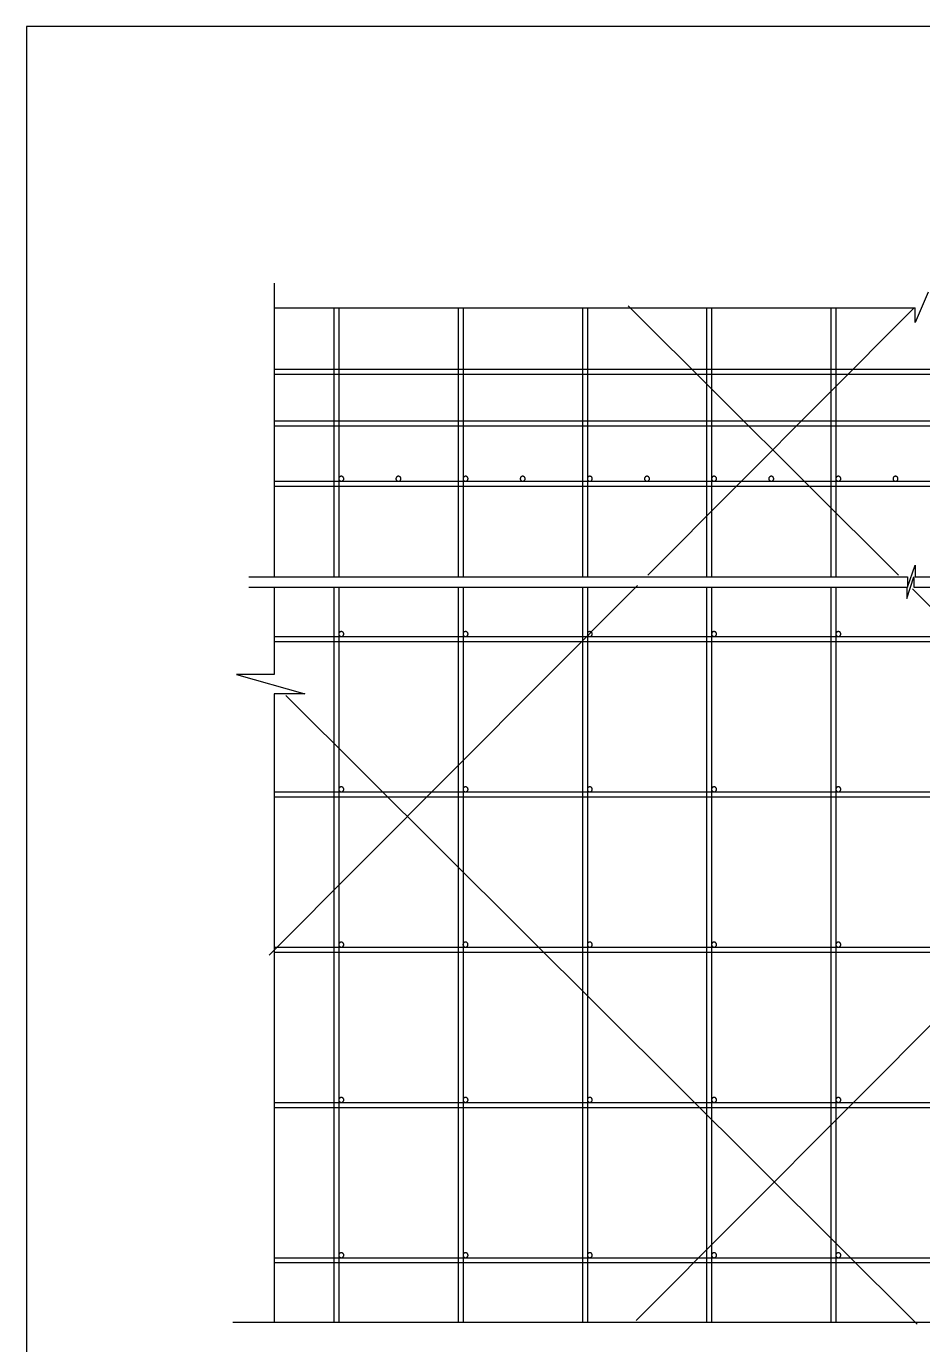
# Model space of a CAD drawing. Header units: metres. Extents: x 0 to 420, y 0 to 297.
# Drawn here: x 0 to 129.5, y 106.4 to 297 of the extents above; entities that cross this region are included whole.
import ezdxf

# ---------------------------------------------------------------- set-up
doc = ezdxf.new("R2010")
doc.units = ezdxf.units.M
doc.layers.add(' ', color=7, linetype='Continuous')

msp = doc.modelspace()

# ---------------------------------------------------------------- linework, layer by layer
at = {"layer": ' '}
for p, q in [((35.81, 259.82), (35.81, 217.39)), ((130.3, 258.52), (128.44, 254.17)), ((35.81, 256.29), (128.44, 256.29)), ((44.43, 256.29), (44.43, 217.39)), ((45.14, 256.29), (45.14, 217.39)), ((62.38, 256.29), (62.38, 217.39)), ((63.1, 256.29), (63.1, 217.39)), ((80.34, 256.29), (80.34, 217.39)), ((81.06, 256.29), (81.06, 217.39)), ((86.97, 256.55), (126.04, 217.64)), ((128.19, 256.19), (89.8, 217.64)), ((98.3, 256.29), (98.3, 217.39)), ((99.02, 256.29), (99.02, 217.39)), ((116.25, 256.29), (116.25, 217.39)), ((116.97, 256.29), (116.97, 217.39)), ((128.44, 254.17), (128.44, 256.29)), ((35.81, 247.42), (233.33, 247.42)), ((35.81, 246.7), (233.33, 246.7)), ((35.81, 239.94), (233.33, 239.94)), ((35.81, 239.22), (233.33, 239.22)), ((35.81, 231.21), (233.33, 231.21)), ((35.81, 230.5), (233.33, 230.5)), ((32.13, 217.39), (127.34, 217.39)), ((127.22, 214.28), (128.24, 217.39)), ((127.34, 215.89), (128.41, 219.06)), ((127.34, 217.39), (127.34, 215.89)), ((128.24, 217.39), (128.24, 215.89)), ((128.41, 219.06), (128.41, 217.39)), ((128.41, 217.39), (235.76, 217.39)), ((32.13, 215.89), (127.22, 215.89)), ((88.31, 216.14), (35.09, 162.69)), ((35.81, 215.89), (35.81, 203.29)), ((44.43, 215.89), (44.43, 109.65)), ((45.14, 215.89), (45.14, 109.65)), ((62.38, 215.89), (62.38, 109.65)), ((63.1, 215.89), (63.1, 109.65)), ((80.34, 215.89), (80.34, 109.65)), ((81.06, 215.89), (81.06, 109.65)), ((193.89, 216.14), (88.11, 109.9)), ((98.3, 215.89), (98.3, 109.65)), ((99.02, 215.89), (99.02, 109.65)), ((116.25, 215.89), (116.25, 109.65)), ((116.97, 215.89), (116.97, 109.65)), ((127.22, 215.89), (127.22, 214.28)), ((128.06, 215.64), (233.08, 111.07)), ((128.24, 215.89), (235.76, 215.89)), ((35.81, 208.77), (233.33, 208.77)), ((35.81, 208.05), (233.33, 208.05)), ((35.81, 203.29), (30.38, 203.29)), ((30.38, 203.29), (40.24, 200.5)), ((40.24, 200.5), (35.81, 200.5)), ((35.81, 200.5), (35.81, 109.65)), ((37.47, 200.25), (128.72, 109.39)), ((35.81, 186.32), (233.33, 186.32)), ((35.81, 185.6), (233.33, 185.6)), ((35.81, 163.88), (233.33, 163.88)), ((35.81, 163.16), (233.33, 163.16)), ((35.81, 141.43), (233.33, 141.43)), ((35.81, 140.71), (233.33, 140.71)), ((35.81, 118.98), (233.33, 118.98)), ((35.81, 118.27), (233.33, 118.27)), ((29.82, 109.65), (239.32, 109.65))]:
    msp.add_line(p, q, dxfattribs=at)
for points in [[(45.86, 231.57), (45.86, 231.61), (45.86, 231.64), (45.85, 231.68), (45.84, 231.71), (45.82, 231.74), (45.8, 231.77), (45.78, 231.8), (45.76, 231.83), (45.73, 231.85), (45.7, 231.87), (45.67, 231.89), (45.64, 231.91), (45.61, 231.92), (45.57, 231.93), (45.54, 231.93), (45.5, 231.93), (45.47, 231.93), (45.43, 231.93), (45.4, 231.92), (45.37, 231.91), (45.33, 231.89), (45.3, 231.87), (45.28, 231.85), (45.25, 231.83), (45.23, 231.8), (45.21, 231.77), (45.19, 231.74), (45.17, 231.71), (45.16, 231.68), (45.15, 231.64), (45.15, 231.61), (45.14, 231.57), (45.15, 231.54), (45.15, 231.5), (45.16, 231.47), (45.17, 231.44), (45.19, 231.4), (45.21, 231.37), (45.23, 231.35), (45.25, 231.32), (45.28, 231.3), (45.3, 231.27), (45.33, 231.26), (45.37, 231.24), (45.4, 231.23), (45.43, 231.22), (45.47, 231.22), (45.5, 231.21), (45.54, 231.22), (45.57, 231.22), (45.61, 231.23), (45.64, 231.24), (45.67, 231.26), (45.7, 231.27), (45.73, 231.3), (45.76, 231.32), (45.78, 231.35), (45.8, 231.37), (45.82, 231.4), (45.84, 231.44), (45.85, 231.47), (45.86, 231.5), (45.86, 231.54), (45.86, 231.57)], [(54.12, 231.57), (54.12, 231.61), (54.12, 231.64), (54.11, 231.68), (54.1, 231.71), (54.08, 231.74), (54.06, 231.77), (54.04, 231.8), (54.02, 231.83), (53.99, 231.85), (53.96, 231.87), (53.93, 231.89), (53.9, 231.91), (53.87, 231.92), (53.83, 231.93), (53.8, 231.93), (53.76, 231.93), (53.73, 231.93), (53.69, 231.93), (53.66, 231.92), (53.63, 231.91), (53.59, 231.89), (53.56, 231.87), (53.54, 231.85), (53.51, 231.83), (53.49, 231.8), (53.47, 231.77), (53.45, 231.74), (53.43, 231.71), (53.42, 231.68), (53.41, 231.64), (53.41, 231.61), (53.4, 231.57), (53.41, 231.54), (53.41, 231.5), (53.42, 231.47), (53.43, 231.44), (53.45, 231.4), (53.47, 231.37), (53.49, 231.35), (53.51, 231.32), (53.54, 231.3), (53.56, 231.27), (53.59, 231.26), (53.63, 231.24), (53.66, 231.23), (53.69, 231.22), (53.73, 231.22), (53.76, 231.21), (53.8, 231.22), (53.83, 231.22), (53.87, 231.23), (53.9, 231.24), (53.93, 231.26), (53.96, 231.27), (53.99, 231.3), (54.02, 231.32), (54.04, 231.35), (54.06, 231.37), (54.08, 231.4), (54.1, 231.44), (54.11, 231.47), (54.12, 231.5), (54.12, 231.54), (54.12, 231.57)], [(63.82, 231.57), (63.82, 231.61), (63.81, 231.64), (63.8, 231.68), (63.79, 231.71), (63.78, 231.74), (63.76, 231.77), (63.74, 231.8), (63.71, 231.83), (63.69, 231.85), (63.66, 231.87), (63.63, 231.89), (63.6, 231.91), (63.56, 231.92), (63.53, 231.93), (63.5, 231.93), (63.46, 231.93), (63.43, 231.93), (63.39, 231.93), (63.36, 231.92), (63.32, 231.91), (63.29, 231.89), (63.26, 231.87), (63.23, 231.85), (63.21, 231.83), (63.18, 231.8), (63.16, 231.77), (63.14, 231.74), (63.13, 231.71), (63.12, 231.68), (63.11, 231.64), (63.1, 231.61), (63.1, 231.57), (63.1, 231.54), (63.11, 231.5), (63.12, 231.47), (63.13, 231.44), (63.14, 231.4), (63.16, 231.37), (63.18, 231.35), (63.21, 231.32), (63.23, 231.3), (63.26, 231.27), (63.29, 231.26), (63.32, 231.24), (63.36, 231.23), (63.39, 231.22), (63.43, 231.22), (63.46, 231.21), (63.5, 231.22), (63.53, 231.22), (63.56, 231.23), (63.6, 231.24), (63.63, 231.26), (63.66, 231.27), (63.69, 231.3), (63.71, 231.32), (63.74, 231.35), (63.76, 231.37), (63.78, 231.4), (63.79, 231.44), (63.8, 231.47), (63.81, 231.5), (63.82, 231.54), (63.82, 231.57)], [(72.08, 231.57), (72.08, 231.61), (72.07, 231.64), (72.06, 231.68), (72.05, 231.71), (72.04, 231.74), (72.02, 231.77), (72, 231.8), (71.97, 231.83), (71.95, 231.85), (71.92, 231.87), (71.89, 231.89), (71.86, 231.91), (71.82, 231.92), (71.79, 231.93), (71.76, 231.93), (71.72, 231.93), (71.69, 231.93), (71.65, 231.93), (71.62, 231.92), (71.58, 231.91), (71.55, 231.89), (71.52, 231.87), (71.49, 231.85), (71.47, 231.83), (71.44, 231.8), (71.42, 231.77), (71.4, 231.74), (71.39, 231.71), (71.38, 231.68), (71.37, 231.64), (71.36, 231.61), (71.36, 231.57), (71.36, 231.54), (71.37, 231.5), (71.38, 231.47), (71.39, 231.44), (71.4, 231.4), (71.42, 231.37), (71.44, 231.35), (71.47, 231.32), (71.49, 231.3), (71.52, 231.27), (71.55, 231.26), (71.58, 231.24), (71.62, 231.23), (71.65, 231.22), (71.69, 231.22), (71.72, 231.21), (71.76, 231.22), (71.79, 231.22), (71.82, 231.23), (71.86, 231.24), (71.89, 231.26), (71.92, 231.27), (71.95, 231.3), (71.97, 231.32), (72, 231.35), (72.02, 231.37), (72.04, 231.4), (72.05, 231.44), (72.06, 231.47), (72.07, 231.5), (72.08, 231.54), (72.08, 231.57)], [(81.78, 231.57), (81.77, 231.61), (81.77, 231.64), (81.76, 231.68), (81.75, 231.71), (81.73, 231.74), (81.72, 231.77), (81.69, 231.8), (81.67, 231.83), (81.65, 231.85), (81.62, 231.87), (81.59, 231.89), (81.55, 231.91), (81.52, 231.92), (81.49, 231.93), (81.45, 231.93), (81.42, 231.93), (81.38, 231.93), (81.35, 231.93), (81.31, 231.92), (81.28, 231.91), (81.25, 231.89), (81.22, 231.87), (81.19, 231.85), (81.16, 231.83), (81.14, 231.8), (81.12, 231.77), (81.1, 231.74), (81.09, 231.71), (81.07, 231.68), (81.07, 231.64), (81.06, 231.61), (81.06, 231.57), (81.06, 231.54), (81.07, 231.5), (81.07, 231.47), (81.09, 231.44), (81.1, 231.4), (81.12, 231.37), (81.14, 231.35), (81.16, 231.32), (81.19, 231.3), (81.22, 231.27), (81.25, 231.26), (81.28, 231.24), (81.31, 231.23), (81.35, 231.22), (81.38, 231.22), (81.42, 231.21), (81.45, 231.22), (81.49, 231.22), (81.52, 231.23), (81.55, 231.24), (81.59, 231.26), (81.62, 231.27), (81.65, 231.3), (81.67, 231.32), (81.69, 231.35), (81.72, 231.37), (81.73, 231.4), (81.75, 231.44), (81.76, 231.47), (81.77, 231.5), (81.77, 231.54), (81.78, 231.57)], [(90.04, 231.57), (90.03, 231.61), (90.03, 231.64), (90.02, 231.68), (90.01, 231.71), (89.99, 231.74), (89.98, 231.77), (89.96, 231.8), (89.93, 231.83), (89.91, 231.85), (89.88, 231.87), (89.85, 231.89), (89.81, 231.91), (89.78, 231.92), (89.75, 231.93), (89.71, 231.93), (89.68, 231.93), (89.64, 231.93), (89.61, 231.93), (89.57, 231.92), (89.54, 231.91), (89.51, 231.89), (89.48, 231.87), (89.45, 231.85), (89.42, 231.83), (89.4, 231.8), (89.38, 231.77), (89.36, 231.74), (89.35, 231.71), (89.33, 231.68), (89.33, 231.64), (89.32, 231.61), (89.32, 231.57), (89.32, 231.54), (89.33, 231.5), (89.33, 231.47), (89.35, 231.44), (89.36, 231.4), (89.38, 231.37), (89.4, 231.35), (89.42, 231.32), (89.45, 231.3), (89.48, 231.27), (89.51, 231.26), (89.54, 231.24), (89.57, 231.23), (89.61, 231.22), (89.64, 231.22), (89.68, 231.21), (89.71, 231.22), (89.75, 231.22), (89.78, 231.23), (89.81, 231.24), (89.85, 231.26), (89.88, 231.27), (89.91, 231.3), (89.93, 231.32), (89.96, 231.35), (89.98, 231.37), (89.99, 231.4), (90.01, 231.44), (90.02, 231.47), (90.03, 231.5), (90.03, 231.54), (90.04, 231.57)], [(99.73, 231.57), (99.73, 231.61), (99.73, 231.64), (99.72, 231.68), (99.71, 231.71), (99.69, 231.74), (99.67, 231.77), (99.65, 231.8), (99.63, 231.83), (99.6, 231.85), (99.57, 231.87), (99.54, 231.89), (99.51, 231.91), (99.48, 231.92), (99.44, 231.93), (99.41, 231.93), (99.37, 231.93), (99.34, 231.93), (99.3, 231.93), (99.27, 231.92), (99.24, 231.91), (99.2, 231.89), (99.17, 231.87), (99.15, 231.85), (99.12, 231.83), (99.1, 231.8), (99.08, 231.77), (99.06, 231.74), (99.04, 231.71), (99.03, 231.68), (99.02, 231.64), (99.02, 231.61), (99.02, 231.57), (99.02, 231.54), (99.02, 231.5), (99.03, 231.47), (99.04, 231.44), (99.06, 231.4), (99.08, 231.37), (99.1, 231.35), (99.12, 231.32), (99.15, 231.3), (99.17, 231.27), (99.2, 231.26), (99.24, 231.24), (99.27, 231.23), (99.3, 231.22), (99.34, 231.22), (99.37, 231.21), (99.41, 231.22), (99.44, 231.22), (99.48, 231.23), (99.51, 231.24), (99.54, 231.26), (99.57, 231.27), (99.6, 231.3), (99.63, 231.32), (99.65, 231.35), (99.67, 231.37), (99.69, 231.4), (99.71, 231.44), (99.72, 231.47), (99.73, 231.5), (99.73, 231.54), (99.73, 231.57)], [(107.99, 231.57), (107.99, 231.61), (107.99, 231.64), (107.98, 231.68), (107.97, 231.71), (107.95, 231.74), (107.93, 231.77), (107.91, 231.8), (107.89, 231.83), (107.86, 231.85), (107.83, 231.87), (107.8, 231.89), (107.77, 231.91), (107.74, 231.92), (107.7, 231.93), (107.67, 231.93), (107.63, 231.93), (107.6, 231.93), (107.56, 231.93), (107.53, 231.92), (107.5, 231.91), (107.46, 231.89), (107.43, 231.87), (107.41, 231.85), (107.38, 231.83), (107.36, 231.8), (107.34, 231.77), (107.32, 231.74), (107.3, 231.71), (107.29, 231.68), (107.28, 231.64), (107.28, 231.61), (107.28, 231.57), (107.28, 231.54), (107.28, 231.5), (107.29, 231.47), (107.3, 231.44), (107.32, 231.4), (107.34, 231.37), (107.36, 231.35), (107.38, 231.32), (107.41, 231.3), (107.43, 231.27), (107.46, 231.26), (107.5, 231.24), (107.53, 231.23), (107.56, 231.22), (107.6, 231.22), (107.63, 231.21), (107.67, 231.22), (107.7, 231.22), (107.74, 231.23), (107.77, 231.24), (107.8, 231.26), (107.83, 231.27), (107.86, 231.3), (107.89, 231.32), (107.91, 231.35), (107.93, 231.37), (107.95, 231.4), (107.97, 231.44), (107.98, 231.47), (107.99, 231.5), (107.99, 231.54), (107.99, 231.57)], [(117.69, 231.57), (117.69, 231.61), (117.68, 231.64), (117.67, 231.68), (117.66, 231.71), (117.65, 231.74), (117.63, 231.77), (117.61, 231.8), (117.58, 231.83), (117.56, 231.85), (117.53, 231.87), (117.5, 231.89), (117.47, 231.91), (117.44, 231.92), (117.4, 231.93), (117.37, 231.93), (117.33, 231.93), (117.3, 231.93), (117.26, 231.93), (117.23, 231.92), (117.19, 231.91), (117.16, 231.89), (117.13, 231.87), (117.1, 231.85), (117.08, 231.83), (117.05, 231.8), (117.03, 231.77), (117.01, 231.74), (117, 231.71), (116.99, 231.68), (116.98, 231.64), (116.97, 231.61), (116.97, 231.57), (116.97, 231.54), (116.98, 231.5), (116.99, 231.47), (117, 231.44), (117.01, 231.4), (117.03, 231.37), (117.05, 231.35), (117.08, 231.32), (117.1, 231.3), (117.13, 231.27), (117.16, 231.26), (117.19, 231.24), (117.23, 231.23), (117.26, 231.22), (117.3, 231.22), (117.33, 231.21), (117.37, 231.22), (117.4, 231.22), (117.44, 231.23), (117.47, 231.24), (117.5, 231.26), (117.53, 231.27), (117.56, 231.3), (117.58, 231.32), (117.61, 231.35), (117.63, 231.37), (117.65, 231.4), (117.66, 231.44), (117.67, 231.47), (117.68, 231.5), (117.69, 231.54), (117.69, 231.57)], [(125.95, 231.57), (125.95, 231.61), (125.94, 231.64), (125.93, 231.68), (125.92, 231.71), (125.91, 231.74), (125.89, 231.77), (125.87, 231.8), (125.85, 231.83), (125.82, 231.85), (125.79, 231.87), (125.76, 231.89), (125.73, 231.91), (125.7, 231.92), (125.66, 231.93), (125.63, 231.93), (125.59, 231.93), (125.56, 231.93), (125.52, 231.93), (125.49, 231.92), (125.45, 231.91), (125.42, 231.89), (125.39, 231.87), (125.36, 231.85), (125.34, 231.83), (125.31, 231.8), (125.29, 231.77), (125.27, 231.74), (125.26, 231.71), (125.25, 231.68), (125.24, 231.64), (125.23, 231.61), (125.23, 231.57), (125.23, 231.54), (125.24, 231.5), (125.25, 231.47), (125.26, 231.44), (125.27, 231.4), (125.29, 231.37), (125.31, 231.35), (125.34, 231.32), (125.36, 231.3), (125.39, 231.27), (125.42, 231.26), (125.45, 231.24), (125.49, 231.23), (125.52, 231.22), (125.56, 231.22), (125.59, 231.21), (125.63, 231.22), (125.66, 231.22), (125.7, 231.23), (125.73, 231.24), (125.76, 231.26), (125.79, 231.27), (125.82, 231.3), (125.85, 231.32), (125.87, 231.35), (125.89, 231.37), (125.91, 231.4), (125.92, 231.44), (125.93, 231.47), (125.94, 231.5), (125.95, 231.54), (125.95, 231.57)], [(45.86, 209.13), (45.86, 209.16), (45.86, 209.2), (45.85, 209.23), (45.84, 209.26), (45.82, 209.3), (45.8, 209.33), (45.78, 209.36), (45.76, 209.38), (45.73, 209.41), (45.7, 209.43), (45.67, 209.44), (45.64, 209.46), (45.61, 209.47), (45.57, 209.48), (45.54, 209.48), (45.5, 209.49), (45.47, 209.48), (45.43, 209.48), (45.4, 209.47), (45.37, 209.46), (45.33, 209.44), (45.3, 209.43), (45.28, 209.41), (45.25, 209.38), (45.23, 209.36), (45.21, 209.33), (45.19, 209.3), (45.17, 209.26), (45.16, 209.23), (45.15, 209.2), (45.15, 209.16), (45.14, 209.13), (45.15, 209.09), (45.15, 209.06), (45.16, 209.02), (45.17, 208.99), (45.19, 208.96), (45.21, 208.93), (45.23, 208.9), (45.25, 208.87), (45.28, 208.85), (45.3, 208.83), (45.33, 208.81), (45.37, 208.8), (45.4, 208.78), (45.43, 208.78), (45.47, 208.77), (45.5, 208.77), (45.54, 208.77), (45.57, 208.78), (45.61, 208.78), (45.64, 208.8), (45.67, 208.81), (45.7, 208.83), (45.73, 208.85), (45.76, 208.87), (45.78, 208.9), (45.8, 208.93), (45.82, 208.96), (45.84, 208.99), (45.85, 209.02), (45.86, 209.06), (45.86, 209.09), (45.86, 209.13)], [(63.82, 209.13), (63.82, 209.16), (63.81, 209.2), (63.8, 209.23), (63.79, 209.26), (63.78, 209.3), (63.76, 209.33), (63.74, 209.36), (63.71, 209.38), (63.69, 209.41), (63.66, 209.43), (63.63, 209.44), (63.6, 209.46), (63.56, 209.47), (63.53, 209.48), (63.5, 209.48), (63.46, 209.49), (63.43, 209.48), (63.39, 209.48), (63.36, 209.47), (63.32, 209.46), (63.29, 209.44), (63.26, 209.43), (63.23, 209.41), (63.21, 209.38), (63.18, 209.36), (63.16, 209.33), (63.14, 209.3), (63.13, 209.26), (63.12, 209.23), (63.11, 209.2), (63.1, 209.16), (63.1, 209.13), (63.1, 209.09), (63.11, 209.06), (63.12, 209.02), (63.13, 208.99), (63.14, 208.96), (63.16, 208.93), (63.18, 208.9), (63.21, 208.87), (63.23, 208.85), (63.26, 208.83), (63.29, 208.81), (63.32, 208.8), (63.36, 208.78), (63.39, 208.78), (63.43, 208.77), (63.46, 208.77), (63.5, 208.77), (63.53, 208.78), (63.56, 208.78), (63.6, 208.8), (63.63, 208.81), (63.66, 208.83), (63.69, 208.85), (63.71, 208.87), (63.74, 208.9), (63.76, 208.93), (63.78, 208.96), (63.79, 208.99), (63.8, 209.02), (63.81, 209.06), (63.82, 209.09), (63.82, 209.13)], [(81.78, 209.13), (81.77, 209.16), (81.77, 209.2), (81.76, 209.23), (81.75, 209.26), (81.73, 209.3), (81.72, 209.33), (81.69, 209.36), (81.67, 209.38), (81.65, 209.41), (81.62, 209.43), (81.59, 209.44), (81.55, 209.46), (81.52, 209.47), (81.49, 209.48), (81.45, 209.48), (81.42, 209.49), (81.38, 209.48), (81.35, 209.48), (81.31, 209.47), (81.28, 209.46), (81.25, 209.44), (81.22, 209.43), (81.19, 209.41), (81.16, 209.38), (81.14, 209.36), (81.12, 209.33), (81.1, 209.3), (81.09, 209.26), (81.07, 209.23), (81.07, 209.2), (81.06, 209.16), (81.06, 209.13), (81.06, 209.09), (81.07, 209.06), (81.07, 209.02), (81.09, 208.99), (81.1, 208.96), (81.12, 208.93), (81.14, 208.9), (81.16, 208.87), (81.19, 208.85), (81.22, 208.83), (81.25, 208.81), (81.28, 208.8), (81.31, 208.78), (81.35, 208.78), (81.38, 208.77), (81.42, 208.77), (81.45, 208.77), (81.49, 208.78), (81.52, 208.78), (81.55, 208.8), (81.59, 208.81), (81.62, 208.83), (81.65, 208.85), (81.67, 208.87), (81.69, 208.9), (81.72, 208.93), (81.73, 208.96), (81.75, 208.99), (81.76, 209.02), (81.77, 209.06), (81.77, 209.09), (81.78, 209.13)], [(99.73, 209.13), (99.73, 209.16), (99.73, 209.2), (99.72, 209.23), (99.71, 209.26), (99.69, 209.3), (99.67, 209.33), (99.65, 209.36), (99.63, 209.38), (99.6, 209.41), (99.57, 209.43), (99.54, 209.44), (99.51, 209.46), (99.48, 209.47), (99.44, 209.48), (99.41, 209.48), (99.37, 209.49), (99.34, 209.48), (99.3, 209.48), (99.27, 209.47), (99.24, 209.46), (99.2, 209.44), (99.17, 209.43), (99.15, 209.41), (99.12, 209.38), (99.1, 209.36), (99.08, 209.33), (99.06, 209.3), (99.04, 209.26), (99.03, 209.23), (99.02, 209.2), (99.02, 209.16), (99.02, 209.13), (99.02, 209.09), (99.02, 209.06), (99.03, 209.02), (99.04, 208.99), (99.06, 208.96), (99.08, 208.93), (99.1, 208.9), (99.12, 208.87), (99.15, 208.85), (99.17, 208.83), (99.2, 208.81), (99.24, 208.8), (99.27, 208.78), (99.3, 208.78), (99.34, 208.77), (99.37, 208.77), (99.41, 208.77), (99.44, 208.78), (99.48, 208.78), (99.51, 208.8), (99.54, 208.81), (99.57, 208.83), (99.6, 208.85), (99.63, 208.87), (99.65, 208.9), (99.67, 208.93), (99.69, 208.96), (99.71, 208.99), (99.72, 209.02), (99.73, 209.06), (99.73, 209.09), (99.73, 209.13)], [(117.69, 209.13), (117.69, 209.16), (117.68, 209.2), (117.67, 209.23), (117.66, 209.26), (117.65, 209.3), (117.63, 209.33), (117.61, 209.36), (117.58, 209.38), (117.56, 209.41), (117.53, 209.43), (117.5, 209.44), (117.47, 209.46), (117.44, 209.47), (117.4, 209.48), (117.37, 209.48), (117.33, 209.49), (117.3, 209.48), (117.26, 209.48), (117.23, 209.47), (117.19, 209.46), (117.16, 209.44), (117.13, 209.43), (117.1, 209.41), (117.08, 209.38), (117.05, 209.36), (117.03, 209.33), (117.01, 209.3), (117, 209.26), (116.99, 209.23), (116.98, 209.2), (116.97, 209.16), (116.97, 209.13), (116.97, 209.09), (116.98, 209.06), (116.99, 209.02), (117, 208.99), (117.01, 208.96), (117.03, 208.93), (117.05, 208.9), (117.08, 208.87), (117.1, 208.85), (117.13, 208.83), (117.16, 208.81), (117.19, 208.8), (117.23, 208.78), (117.26, 208.78), (117.3, 208.77), (117.33, 208.77), (117.37, 208.77), (117.4, 208.78), (117.44, 208.78), (117.47, 208.8), (117.5, 208.81), (117.53, 208.83), (117.56, 208.85), (117.58, 208.87), (117.61, 208.9), (117.63, 208.93), (117.65, 208.96), (117.66, 208.99), (117.67, 209.02), (117.68, 209.06), (117.69, 209.09), (117.69, 209.13)], [(45.86, 186.68), (45.86, 186.72), (45.86, 186.75), (45.85, 186.79), (45.84, 186.82), (45.82, 186.85), (45.8, 186.88), (45.78, 186.91), (45.76, 186.94), (45.73, 186.96), (45.7, 186.98), (45.67, 187), (45.64, 187.01), (45.61, 187.03), (45.57, 187.03), (45.54, 187.04), (45.5, 187.04), (45.47, 187.04), (45.43, 187.03), (45.4, 187.03), (45.37, 187.01), (45.33, 187), (45.3, 186.98), (45.28, 186.96), (45.25, 186.94), (45.23, 186.91), (45.21, 186.88), (45.19, 186.85), (45.17, 186.82), (45.16, 186.79), (45.15, 186.75), (45.15, 186.72), (45.14, 186.68), (45.15, 186.65), (45.15, 186.61), (45.16, 186.58), (45.17, 186.54), (45.19, 186.51), (45.21, 186.48), (45.23, 186.45), (45.25, 186.43), (45.28, 186.4), (45.3, 186.38), (45.33, 186.36), (45.37, 186.35), (45.4, 186.34), (45.43, 186.33), (45.47, 186.32), (45.5, 186.32), (45.54, 186.32), (45.57, 186.33), (45.61, 186.34), (45.64, 186.35), (45.67, 186.36), (45.7, 186.38), (45.73, 186.4), (45.76, 186.43), (45.78, 186.45), (45.8, 186.48), (45.82, 186.51), (45.84, 186.54), (45.85, 186.58), (45.86, 186.61), (45.86, 186.65), (45.86, 186.68)], [(63.82, 186.68), (63.82, 186.72), (63.81, 186.75), (63.8, 186.79), (63.79, 186.82), (63.78, 186.85), (63.76, 186.88), (63.74, 186.91), (63.71, 186.94), (63.69, 186.96), (63.66, 186.98), (63.63, 187), (63.6, 187.01), (63.56, 187.03), (63.53, 187.03), (63.5, 187.04), (63.46, 187.04), (63.43, 187.04), (63.39, 187.03), (63.36, 187.03), (63.32, 187.01), (63.29, 187), (63.26, 186.98), (63.23, 186.96), (63.21, 186.94), (63.18, 186.91), (63.16, 186.88), (63.14, 186.85), (63.13, 186.82), (63.12, 186.79), (63.11, 186.75), (63.1, 186.72), (63.1, 186.68), (63.1, 186.65), (63.11, 186.61), (63.12, 186.58), (63.13, 186.54), (63.14, 186.51), (63.16, 186.48), (63.18, 186.45), (63.21, 186.43), (63.23, 186.4), (63.26, 186.38), (63.29, 186.36), (63.32, 186.35), (63.36, 186.34), (63.39, 186.33), (63.43, 186.32), (63.46, 186.32), (63.5, 186.32), (63.53, 186.33), (63.56, 186.34), (63.6, 186.35), (63.63, 186.36), (63.66, 186.38), (63.69, 186.4), (63.71, 186.43), (63.74, 186.45), (63.76, 186.48), (63.78, 186.51), (63.79, 186.54), (63.8, 186.58), (63.81, 186.61), (63.82, 186.65), (63.82, 186.68)], [(81.78, 186.68), (81.77, 186.72), (81.77, 186.75), (81.76, 186.79), (81.75, 186.82), (81.73, 186.85), (81.72, 186.88), (81.69, 186.91), (81.67, 186.94), (81.65, 186.96), (81.62, 186.98), (81.59, 187), (81.55, 187.01), (81.52, 187.03), (81.49, 187.03), (81.45, 187.04), (81.42, 187.04), (81.38, 187.04), (81.35, 187.03), (81.31, 187.03), (81.28, 187.01), (81.25, 187), (81.22, 186.98), (81.19, 186.96), (81.16, 186.94), (81.14, 186.91), (81.12, 186.88), (81.1, 186.85), (81.09, 186.82), (81.07, 186.79), (81.07, 186.75), (81.06, 186.72), (81.06, 186.68), (81.06, 186.65), (81.07, 186.61), (81.07, 186.58), (81.09, 186.54), (81.1, 186.51), (81.12, 186.48), (81.14, 186.45), (81.16, 186.43), (81.19, 186.4), (81.22, 186.38), (81.25, 186.36), (81.28, 186.35), (81.31, 186.34), (81.35, 186.33), (81.38, 186.32), (81.42, 186.32), (81.45, 186.32), (81.49, 186.33), (81.52, 186.34), (81.55, 186.35), (81.59, 186.36), (81.62, 186.38), (81.65, 186.4), (81.67, 186.43), (81.69, 186.45), (81.72, 186.48), (81.73, 186.51), (81.75, 186.54), (81.76, 186.58), (81.77, 186.61), (81.77, 186.65), (81.78, 186.68)], [(99.73, 186.68), (99.73, 186.72), (99.73, 186.75), (99.72, 186.79), (99.71, 186.82), (99.69, 186.85), (99.67, 186.88), (99.65, 186.91), (99.63, 186.94), (99.6, 186.96), (99.57, 186.98), (99.54, 187), (99.51, 187.01), (99.48, 187.03), (99.44, 187.03), (99.41, 187.04), (99.37, 187.04), (99.34, 187.04), (99.3, 187.03), (99.27, 187.03), (99.24, 187.01), (99.2, 187), (99.17, 186.98), (99.15, 186.96), (99.12, 186.94), (99.1, 186.91), (99.08, 186.88), (99.06, 186.85), (99.04, 186.82), (99.03, 186.79), (99.02, 186.75), (99.02, 186.72), (99.02, 186.68), (99.02, 186.65), (99.02, 186.61), (99.03, 186.58), (99.04, 186.54), (99.06, 186.51), (99.08, 186.48), (99.1, 186.45), (99.12, 186.43), (99.15, 186.4), (99.17, 186.38), (99.2, 186.36), (99.24, 186.35), (99.27, 186.34), (99.3, 186.33), (99.34, 186.32), (99.37, 186.32), (99.41, 186.32), (99.44, 186.33), (99.48, 186.34), (99.51, 186.35), (99.54, 186.36), (99.57, 186.38), (99.6, 186.4), (99.63, 186.43), (99.65, 186.45), (99.67, 186.48), (99.69, 186.51), (99.71, 186.54), (99.72, 186.58), (99.73, 186.61), (99.73, 186.65), (99.73, 186.68)], [(117.69, 186.68), (117.69, 186.72), (117.68, 186.75), (117.67, 186.79), (117.66, 186.82), (117.65, 186.85), (117.63, 186.88), (117.61, 186.91), (117.58, 186.94), (117.56, 186.96), (117.53, 186.98), (117.5, 187), (117.47, 187.01), (117.44, 187.03), (117.4, 187.03), (117.37, 187.04), (117.33, 187.04), (117.3, 187.04), (117.26, 187.03), (117.23, 187.03), (117.19, 187.01), (117.16, 187), (117.13, 186.98), (117.1, 186.96), (117.08, 186.94), (117.05, 186.91), (117.03, 186.88), (117.01, 186.85), (117, 186.82), (116.99, 186.79), (116.98, 186.75), (116.97, 186.72), (116.97, 186.68), (116.97, 186.65), (116.98, 186.61), (116.99, 186.58), (117, 186.54), (117.01, 186.51), (117.03, 186.48), (117.05, 186.45), (117.08, 186.43), (117.1, 186.4), (117.13, 186.38), (117.16, 186.36), (117.19, 186.35), (117.23, 186.34), (117.26, 186.33), (117.3, 186.32), (117.33, 186.32), (117.37, 186.32), (117.4, 186.33), (117.44, 186.34), (117.47, 186.35), (117.5, 186.36), (117.53, 186.38), (117.56, 186.4), (117.58, 186.43), (117.61, 186.45), (117.63, 186.48), (117.65, 186.51), (117.66, 186.54), (117.67, 186.58), (117.68, 186.61), (117.69, 186.65), (117.69, 186.68)], [(45.86, 164.24), (45.86, 164.27), (45.86, 164.31), (45.85, 164.34), (45.84, 164.37), (45.82, 164.4), (45.8, 164.43), (45.78, 164.46), (45.76, 164.49), (45.73, 164.51), (45.7, 164.53), (45.67, 164.55), (45.64, 164.57), (45.61, 164.58), (45.57, 164.59), (45.54, 164.59), (45.5, 164.59), (45.47, 164.59), (45.43, 164.59), (45.4, 164.58), (45.37, 164.57), (45.33, 164.55), (45.3, 164.53), (45.28, 164.51), (45.25, 164.49), (45.23, 164.46), (45.21, 164.43), (45.19, 164.4), (45.17, 164.37), (45.16, 164.34), (45.15, 164.31), (45.15, 164.27), (45.14, 164.24), (45.15, 164.2), (45.15, 164.17), (45.16, 164.13), (45.17, 164.1), (45.19, 164.07), (45.21, 164.04), (45.23, 164.01), (45.25, 163.98), (45.28, 163.96), (45.3, 163.94), (45.33, 163.92), (45.37, 163.9), (45.4, 163.89), (45.43, 163.88), (45.47, 163.88), (45.5, 163.88), (45.54, 163.88), (45.57, 163.88), (45.61, 163.89), (45.64, 163.9), (45.67, 163.92), (45.7, 163.94), (45.73, 163.96), (45.76, 163.98), (45.78, 164.01), (45.8, 164.04), (45.82, 164.07), (45.84, 164.1), (45.85, 164.13), (45.86, 164.17), (45.86, 164.2), (45.86, 164.24)], [(63.81, 164.24), (63.81, 164.27), (63.8, 164.31), (63.79, 164.34), (63.78, 164.37), (63.77, 164.4), (63.75, 164.43), (63.73, 164.46), (63.7, 164.49), (63.68, 164.51), (63.65, 164.53), (63.62, 164.55), (63.59, 164.57), (63.55, 164.58), (63.52, 164.59), (63.48, 164.59), (63.45, 164.59), (63.41, 164.59), (63.38, 164.59), (63.34, 164.58), (63.31, 164.57), (63.28, 164.55), (63.25, 164.53), (63.22, 164.51), (63.19, 164.49), (63.17, 164.46), (63.15, 164.43), (63.13, 164.4), (63.12, 164.37), (63.1, 164.34), (63.1, 164.31), (63.09, 164.27), (63.09, 164.24), (63.09, 164.2), (63.1, 164.17), (63.1, 164.13), (63.12, 164.1), (63.13, 164.07), (63.15, 164.04), (63.17, 164.01), (63.19, 163.98), (63.22, 163.96), (63.25, 163.94), (63.28, 163.92), (63.31, 163.9), (63.34, 163.89), (63.38, 163.88), (63.41, 163.88), (63.45, 163.88), (63.48, 163.88), (63.52, 163.88), (63.55, 163.89), (63.59, 163.9), (63.62, 163.92), (63.65, 163.94), (63.68, 163.96), (63.7, 163.98), (63.73, 164.01), (63.75, 164.04), (63.77, 164.07), (63.78, 164.1), (63.79, 164.13), (63.8, 164.17), (63.81, 164.2), (63.81, 164.24)], [(81.78, 164.24), (81.77, 164.27), (81.77, 164.31), (81.76, 164.34), (81.75, 164.37), (81.73, 164.4), (81.72, 164.43), (81.69, 164.46), (81.67, 164.49), (81.65, 164.51), (81.62, 164.53), (81.59, 164.55), (81.55, 164.57), (81.52, 164.58), (81.49, 164.59), (81.45, 164.59), (81.42, 164.59), (81.38, 164.59), (81.35, 164.59), (81.31, 164.58), (81.28, 164.57), (81.25, 164.55), (81.22, 164.53), (81.19, 164.51), (81.16, 164.49), (81.14, 164.46), (81.12, 164.43), (81.1, 164.4), (81.09, 164.37), (81.07, 164.34), (81.07, 164.31), (81.06, 164.27), (81.06, 164.24), (81.06, 164.2), (81.07, 164.17), (81.07, 164.13), (81.09, 164.1), (81.1, 164.07), (81.12, 164.04), (81.14, 164.01), (81.16, 163.98), (81.19, 163.96), (81.22, 163.94), (81.25, 163.92), (81.28, 163.9), (81.31, 163.89), (81.35, 163.88), (81.38, 163.88), (81.42, 163.88), (81.45, 163.88), (81.49, 163.88), (81.52, 163.89), (81.55, 163.9), (81.59, 163.92), (81.62, 163.94), (81.65, 163.96), (81.67, 163.98), (81.69, 164.01), (81.72, 164.04), (81.73, 164.07), (81.75, 164.1), (81.76, 164.13), (81.77, 164.17), (81.77, 164.2), (81.78, 164.24)], [(99.73, 164.24), (99.73, 164.27), (99.73, 164.31), (99.72, 164.34), (99.71, 164.37), (99.69, 164.4), (99.67, 164.43), (99.65, 164.46), (99.63, 164.49), (99.6, 164.51), (99.57, 164.53), (99.54, 164.55), (99.51, 164.57), (99.48, 164.58), (99.44, 164.59), (99.41, 164.59), (99.37, 164.59), (99.34, 164.59), (99.3, 164.59), (99.27, 164.58), (99.24, 164.57), (99.2, 164.55), (99.17, 164.53), (99.15, 164.51), (99.12, 164.49), (99.1, 164.46), (99.08, 164.43), (99.06, 164.4), (99.04, 164.37), (99.03, 164.34), (99.02, 164.31), (99.02, 164.27), (99.02, 164.24), (99.02, 164.2), (99.02, 164.17), (99.03, 164.13), (99.04, 164.1), (99.06, 164.07), (99.08, 164.04), (99.1, 164.01), (99.12, 163.98), (99.15, 163.96), (99.17, 163.94), (99.2, 163.92), (99.24, 163.9), (99.27, 163.89), (99.3, 163.88), (99.34, 163.88), (99.37, 163.88), (99.41, 163.88), (99.44, 163.88), (99.48, 163.89), (99.51, 163.9), (99.54, 163.92), (99.57, 163.94), (99.6, 163.96), (99.63, 163.98), (99.65, 164.01), (99.67, 164.04), (99.69, 164.07), (99.71, 164.1), (99.72, 164.13), (99.73, 164.17), (99.73, 164.2), (99.73, 164.24)], [(117.69, 164.24), (117.69, 164.27), (117.68, 164.31), (117.67, 164.34), (117.66, 164.37), (117.65, 164.4), (117.63, 164.43), (117.61, 164.46), (117.58, 164.49), (117.56, 164.51), (117.53, 164.53), (117.5, 164.55), (117.47, 164.57), (117.44, 164.58), (117.4, 164.59), (117.37, 164.59), (117.33, 164.59), (117.3, 164.59), (117.26, 164.59), (117.23, 164.58), (117.19, 164.57), (117.16, 164.55), (117.13, 164.53), (117.1, 164.51), (117.08, 164.49), (117.05, 164.46), (117.03, 164.43), (117.01, 164.4), (117, 164.37), (116.99, 164.34), (116.98, 164.31), (116.97, 164.27), (116.97, 164.24), (116.97, 164.2), (116.98, 164.17), (116.99, 164.13), (117, 164.1), (117.01, 164.07), (117.03, 164.04), (117.05, 164.01), (117.08, 163.98), (117.1, 163.96), (117.13, 163.94), (117.16, 163.92), (117.19, 163.9), (117.23, 163.89), (117.26, 163.88), (117.3, 163.88), (117.33, 163.88), (117.37, 163.88), (117.4, 163.88), (117.44, 163.89), (117.47, 163.9), (117.5, 163.92), (117.53, 163.94), (117.56, 163.96), (117.58, 163.98), (117.61, 164.01), (117.63, 164.04), (117.65, 164.07), (117.66, 164.1), (117.67, 164.13), (117.68, 164.17), (117.69, 164.2), (117.69, 164.24)], [(45.86, 141.79), (45.86, 141.82), (45.86, 141.86), (45.85, 141.89), (45.84, 141.93), (45.82, 141.96), (45.8, 141.99), (45.78, 142.02), (45.76, 142.04), (45.73, 142.07), (45.7, 142.09), (45.67, 142.11), (45.64, 142.12), (45.61, 142.13), (45.57, 142.14), (45.54, 142.15), (45.5, 142.15), (45.47, 142.15), (45.43, 142.14), (45.4, 142.13), (45.37, 142.12), (45.33, 142.11), (45.3, 142.09), (45.28, 142.07), (45.25, 142.04), (45.23, 142.02), (45.21, 141.99), (45.19, 141.96), (45.17, 141.93), (45.16, 141.89), (45.15, 141.86), (45.15, 141.82), (45.14, 141.79), (45.15, 141.75), (45.15, 141.72), (45.16, 141.69), (45.17, 141.65), (45.19, 141.62), (45.21, 141.59), (45.23, 141.56), (45.25, 141.54), (45.28, 141.51), (45.3, 141.49), (45.33, 141.47), (45.37, 141.46), (45.4, 141.45), (45.43, 141.44), (45.47, 141.43), (45.5, 141.43), (45.54, 141.43), (45.57, 141.44), (45.61, 141.45), (45.64, 141.46), (45.67, 141.47), (45.7, 141.49), (45.73, 141.51), (45.76, 141.54), (45.78, 141.56), (45.8, 141.59), (45.82, 141.62), (45.84, 141.65), (45.85, 141.69), (45.86, 141.72), (45.86, 141.75), (45.86, 141.79)], [(63.82, 141.79), (63.82, 141.82), (63.81, 141.86), (63.8, 141.89), (63.79, 141.93), (63.78, 141.96), (63.76, 141.99), (63.74, 142.02), (63.71, 142.04), (63.69, 142.07), (63.66, 142.09), (63.63, 142.11), (63.6, 142.12), (63.56, 142.13), (63.53, 142.14), (63.5, 142.15), (63.46, 142.15), (63.43, 142.15), (63.39, 142.14), (63.36, 142.13), (63.32, 142.12), (63.29, 142.11), (63.26, 142.09), (63.23, 142.07), (63.21, 142.04), (63.18, 142.02), (63.16, 141.99), (63.14, 141.96), (63.13, 141.93), (63.12, 141.89), (63.11, 141.86), (63.1, 141.82), (63.1, 141.79), (63.1, 141.75), (63.11, 141.72), (63.12, 141.69), (63.13, 141.65), (63.14, 141.62), (63.16, 141.59), (63.18, 141.56), (63.21, 141.54), (63.23, 141.51), (63.26, 141.49), (63.29, 141.47), (63.32, 141.46), (63.36, 141.45), (63.39, 141.44), (63.43, 141.43), (63.46, 141.43), (63.5, 141.43), (63.53, 141.44), (63.56, 141.45), (63.6, 141.46), (63.63, 141.47), (63.66, 141.49), (63.69, 141.51), (63.71, 141.54), (63.74, 141.56), (63.76, 141.59), (63.78, 141.62), (63.79, 141.65), (63.8, 141.69), (63.81, 141.72), (63.82, 141.75), (63.82, 141.79)], [(81.78, 141.79), (81.77, 141.82), (81.77, 141.86), (81.76, 141.89), (81.75, 141.93), (81.73, 141.96), (81.72, 141.99), (81.69, 142.02), (81.67, 142.04), (81.65, 142.07), (81.62, 142.09), (81.59, 142.11), (81.55, 142.12), (81.52, 142.13), (81.49, 142.14), (81.45, 142.15), (81.42, 142.15), (81.38, 142.15), (81.35, 142.14), (81.31, 142.13), (81.28, 142.12), (81.25, 142.11), (81.22, 142.09), (81.19, 142.07), (81.16, 142.04), (81.14, 142.02), (81.12, 141.99), (81.1, 141.96), (81.09, 141.93), (81.07, 141.89), (81.07, 141.86), (81.06, 141.82), (81.06, 141.79), (81.06, 141.75), (81.07, 141.72), (81.07, 141.69), (81.09, 141.65), (81.1, 141.62), (81.12, 141.59), (81.14, 141.56), (81.16, 141.54), (81.19, 141.51), (81.22, 141.49), (81.25, 141.47), (81.28, 141.46), (81.31, 141.45), (81.35, 141.44), (81.38, 141.43), (81.42, 141.43), (81.45, 141.43), (81.49, 141.44), (81.52, 141.45), (81.55, 141.46), (81.59, 141.47), (81.62, 141.49), (81.65, 141.51), (81.67, 141.54), (81.69, 141.56), (81.72, 141.59), (81.73, 141.62), (81.75, 141.65), (81.76, 141.69), (81.77, 141.72), (81.77, 141.75), (81.78, 141.79)], [(99.73, 141.79), (99.73, 141.82), (99.73, 141.86), (99.72, 141.89), (99.71, 141.93), (99.69, 141.96), (99.67, 141.99), (99.65, 142.02), (99.63, 142.04), (99.6, 142.07), (99.57, 142.09), (99.54, 142.11), (99.51, 142.12), (99.48, 142.13), (99.44, 142.14), (99.41, 142.15), (99.37, 142.15), (99.34, 142.15), (99.3, 142.14), (99.27, 142.13), (99.24, 142.12), (99.2, 142.11), (99.17, 142.09), (99.15, 142.07), (99.12, 142.04), (99.1, 142.02), (99.08, 141.99), (99.06, 141.96), (99.04, 141.93), (99.03, 141.89), (99.02, 141.86), (99.02, 141.82), (99.02, 141.79), (99.02, 141.75), (99.02, 141.72), (99.03, 141.69), (99.04, 141.65), (99.06, 141.62), (99.08, 141.59), (99.1, 141.56), (99.12, 141.54), (99.15, 141.51), (99.17, 141.49), (99.2, 141.47), (99.24, 141.46), (99.27, 141.45), (99.3, 141.44), (99.34, 141.43), (99.37, 141.43), (99.41, 141.43), (99.44, 141.44), (99.48, 141.45), (99.51, 141.46), (99.54, 141.47), (99.57, 141.49), (99.6, 141.51), (99.63, 141.54), (99.65, 141.56), (99.67, 141.59), (99.69, 141.62), (99.71, 141.65), (99.72, 141.69), (99.73, 141.72), (99.73, 141.75), (99.73, 141.79)], [(117.69, 141.79), (117.69, 141.82), (117.68, 141.86), (117.67, 141.89), (117.66, 141.93), (117.65, 141.96), (117.63, 141.99), (117.61, 142.02), (117.58, 142.04), (117.56, 142.07), (117.53, 142.09), (117.5, 142.11), (117.47, 142.12), (117.44, 142.13), (117.4, 142.14), (117.37, 142.15), (117.33, 142.15), (117.3, 142.15), (117.26, 142.14), (117.23, 142.13), (117.19, 142.12), (117.16, 142.11), (117.13, 142.09), (117.1, 142.07), (117.08, 142.04), (117.05, 142.02), (117.03, 141.99), (117.01, 141.96), (117, 141.93), (116.99, 141.89), (116.98, 141.86), (116.97, 141.82), (116.97, 141.79), (116.97, 141.75), (116.98, 141.72), (116.99, 141.69), (117, 141.65), (117.01, 141.62), (117.03, 141.59), (117.05, 141.56), (117.08, 141.54), (117.1, 141.51), (117.13, 141.49), (117.16, 141.47), (117.19, 141.46), (117.23, 141.45), (117.26, 141.44), (117.3, 141.43), (117.33, 141.43), (117.37, 141.43), (117.4, 141.44), (117.44, 141.45), (117.47, 141.46), (117.5, 141.47), (117.53, 141.49), (117.56, 141.51), (117.58, 141.54), (117.61, 141.56), (117.63, 141.59), (117.65, 141.62), (117.66, 141.65), (117.67, 141.69), (117.68, 141.72), (117.69, 141.75), (117.69, 141.79)], [(45.86, 119.34), (45.86, 119.38), (45.86, 119.41), (45.85, 119.45), (45.84, 119.48), (45.82, 119.51), (45.8, 119.54), (45.78, 119.57), (45.76, 119.6), (45.73, 119.62), (45.7, 119.64), (45.67, 119.66), (45.64, 119.68), (45.61, 119.69), (45.57, 119.7), (45.54, 119.7), (45.5, 119.7), (45.47, 119.7), (45.43, 119.7), (45.4, 119.69), (45.37, 119.68), (45.33, 119.66), (45.3, 119.64), (45.28, 119.62), (45.25, 119.6), (45.23, 119.57), (45.21, 119.54), (45.19, 119.51), (45.17, 119.48), (45.16, 119.45), (45.15, 119.41), (45.15, 119.38), (45.14, 119.34), (45.15, 119.31), (45.15, 119.27), (45.16, 119.24), (45.17, 119.21), (45.19, 119.17), (45.21, 119.14), (45.23, 119.12), (45.25, 119.09), (45.28, 119.07), (45.3, 119.04), (45.33, 119.03), (45.37, 119.01), (45.4, 119), (45.43, 118.99), (45.47, 118.99), (45.5, 118.98), (45.54, 118.99), (45.57, 118.99), (45.61, 119), (45.64, 119.01), (45.67, 119.03), (45.7, 119.04), (45.73, 119.07), (45.76, 119.09), (45.78, 119.12), (45.8, 119.14), (45.82, 119.17), (45.84, 119.21), (45.85, 119.24), (45.86, 119.27), (45.86, 119.31), (45.86, 119.34)], [(63.82, 119.34), (63.82, 119.38), (63.81, 119.41), (63.8, 119.45), (63.79, 119.48), (63.78, 119.51), (63.76, 119.54), (63.74, 119.57), (63.71, 119.6), (63.69, 119.62), (63.66, 119.64), (63.63, 119.66), (63.6, 119.68), (63.56, 119.69), (63.53, 119.7), (63.5, 119.7), (63.46, 119.7), (63.43, 119.7), (63.39, 119.7), (63.36, 119.69), (63.32, 119.68), (63.29, 119.66), (63.26, 119.64), (63.23, 119.62), (63.21, 119.6), (63.18, 119.57), (63.16, 119.54), (63.14, 119.51), (63.13, 119.48), (63.12, 119.45), (63.11, 119.41), (63.1, 119.38), (63.1, 119.34), (63.1, 119.31), (63.11, 119.27), (63.12, 119.24), (63.13, 119.21), (63.14, 119.17), (63.16, 119.14), (63.18, 119.12), (63.21, 119.09), (63.23, 119.07), (63.26, 119.04), (63.29, 119.03), (63.32, 119.01), (63.36, 119), (63.39, 118.99), (63.43, 118.99), (63.46, 118.98), (63.5, 118.99), (63.53, 118.99), (63.56, 119), (63.6, 119.01), (63.63, 119.03), (63.66, 119.04), (63.69, 119.07), (63.71, 119.09), (63.74, 119.12), (63.76, 119.14), (63.78, 119.17), (63.79, 119.21), (63.8, 119.24), (63.81, 119.27), (63.82, 119.31), (63.82, 119.34)], [(81.78, 119.34), (81.77, 119.38), (81.77, 119.41), (81.76, 119.45), (81.75, 119.48), (81.73, 119.51), (81.72, 119.54), (81.69, 119.57), (81.67, 119.6), (81.65, 119.62), (81.62, 119.64), (81.59, 119.66), (81.55, 119.68), (81.52, 119.69), (81.49, 119.7), (81.45, 119.7), (81.42, 119.7), (81.38, 119.7), (81.35, 119.7), (81.31, 119.69), (81.28, 119.68), (81.25, 119.66), (81.22, 119.64), (81.19, 119.62), (81.16, 119.6), (81.14, 119.57), (81.12, 119.54), (81.1, 119.51), (81.09, 119.48), (81.07, 119.45), (81.07, 119.41), (81.06, 119.38), (81.06, 119.34), (81.06, 119.31), (81.07, 119.27), (81.07, 119.24), (81.09, 119.21), (81.1, 119.17), (81.12, 119.14), (81.14, 119.12), (81.16, 119.09), (81.19, 119.07), (81.22, 119.04), (81.25, 119.03), (81.28, 119.01), (81.31, 119), (81.35, 118.99), (81.38, 118.99), (81.42, 118.98), (81.45, 118.99), (81.49, 118.99), (81.52, 119), (81.55, 119.01), (81.59, 119.03), (81.62, 119.04), (81.65, 119.07), (81.67, 119.09), (81.69, 119.12), (81.72, 119.14), (81.73, 119.17), (81.75, 119.21), (81.76, 119.24), (81.77, 119.27), (81.77, 119.31), (81.78, 119.34)], [(99.73, 119.34), (99.73, 119.38), (99.73, 119.41), (99.72, 119.45), (99.71, 119.48), (99.69, 119.51), (99.67, 119.54), (99.65, 119.57), (99.63, 119.6), (99.6, 119.62), (99.57, 119.64), (99.54, 119.66), (99.51, 119.68), (99.48, 119.69), (99.44, 119.7), (99.41, 119.7), (99.37, 119.7), (99.34, 119.7), (99.3, 119.7), (99.27, 119.69), (99.24, 119.68), (99.2, 119.66), (99.17, 119.64), (99.15, 119.62), (99.12, 119.6), (99.1, 119.57), (99.08, 119.54), (99.06, 119.51), (99.04, 119.48), (99.03, 119.45), (99.02, 119.41), (99.02, 119.38), (99.02, 119.34), (99.02, 119.31), (99.02, 119.27), (99.03, 119.24), (99.04, 119.21), (99.06, 119.17), (99.08, 119.14), (99.1, 119.12), (99.12, 119.09), (99.15, 119.07), (99.17, 119.04), (99.2, 119.03), (99.24, 119.01), (99.27, 119), (99.3, 118.99), (99.34, 118.99), (99.37, 118.98), (99.41, 118.99), (99.44, 118.99), (99.48, 119), (99.51, 119.01), (99.54, 119.03), (99.57, 119.04), (99.6, 119.07), (99.63, 119.09), (99.65, 119.12), (99.67, 119.14), (99.69, 119.17), (99.71, 119.21), (99.72, 119.24), (99.73, 119.27), (99.73, 119.31), (99.73, 119.34)], [(117.69, 119.34), (117.69, 119.38), (117.68, 119.41), (117.67, 119.45), (117.66, 119.48), (117.65, 119.51), (117.63, 119.54), (117.61, 119.57), (117.58, 119.6), (117.56, 119.62), (117.53, 119.64), (117.5, 119.66), (117.47, 119.68), (117.44, 119.69), (117.4, 119.7), (117.37, 119.7), (117.33, 119.7), (117.3, 119.7), (117.26, 119.7), (117.23, 119.69), (117.19, 119.68), (117.16, 119.66), (117.13, 119.64), (117.1, 119.62), (117.08, 119.6), (117.05, 119.57), (117.03, 119.54), (117.01, 119.51), (117, 119.48), (116.99, 119.45), (116.98, 119.41), (116.97, 119.38), (116.97, 119.34), (116.97, 119.31), (116.98, 119.27), (116.99, 119.24), (117, 119.21), (117.01, 119.17), (117.03, 119.14), (117.05, 119.12), (117.08, 119.09), (117.1, 119.07), (117.13, 119.04), (117.16, 119.03), (117.19, 119.01), (117.23, 119), (117.26, 118.99), (117.3, 118.99), (117.33, 118.98), (117.37, 118.99), (117.4, 118.99), (117.44, 119), (117.47, 119.01), (117.5, 119.03), (117.53, 119.04), (117.56, 119.07), (117.58, 119.09), (117.61, 119.12), (117.63, 119.14), (117.65, 119.17), (117.66, 119.21), (117.67, 119.24), (117.68, 119.27), (117.69, 119.31), (117.69, 119.34)]]:
    msp.add_lwpolyline(points, dxfattribs=at)
for p, q in [((419.99, 296.96), (0, 296.96)), ((0, 296.96), (0, 0)), ((35.81, 208.05), (233.33, 208.05)), ((35.81, 118.98), (233.33, 118.98))]:
    msp.add_line(p, q)

doc.saveas('drawing.dxf')
